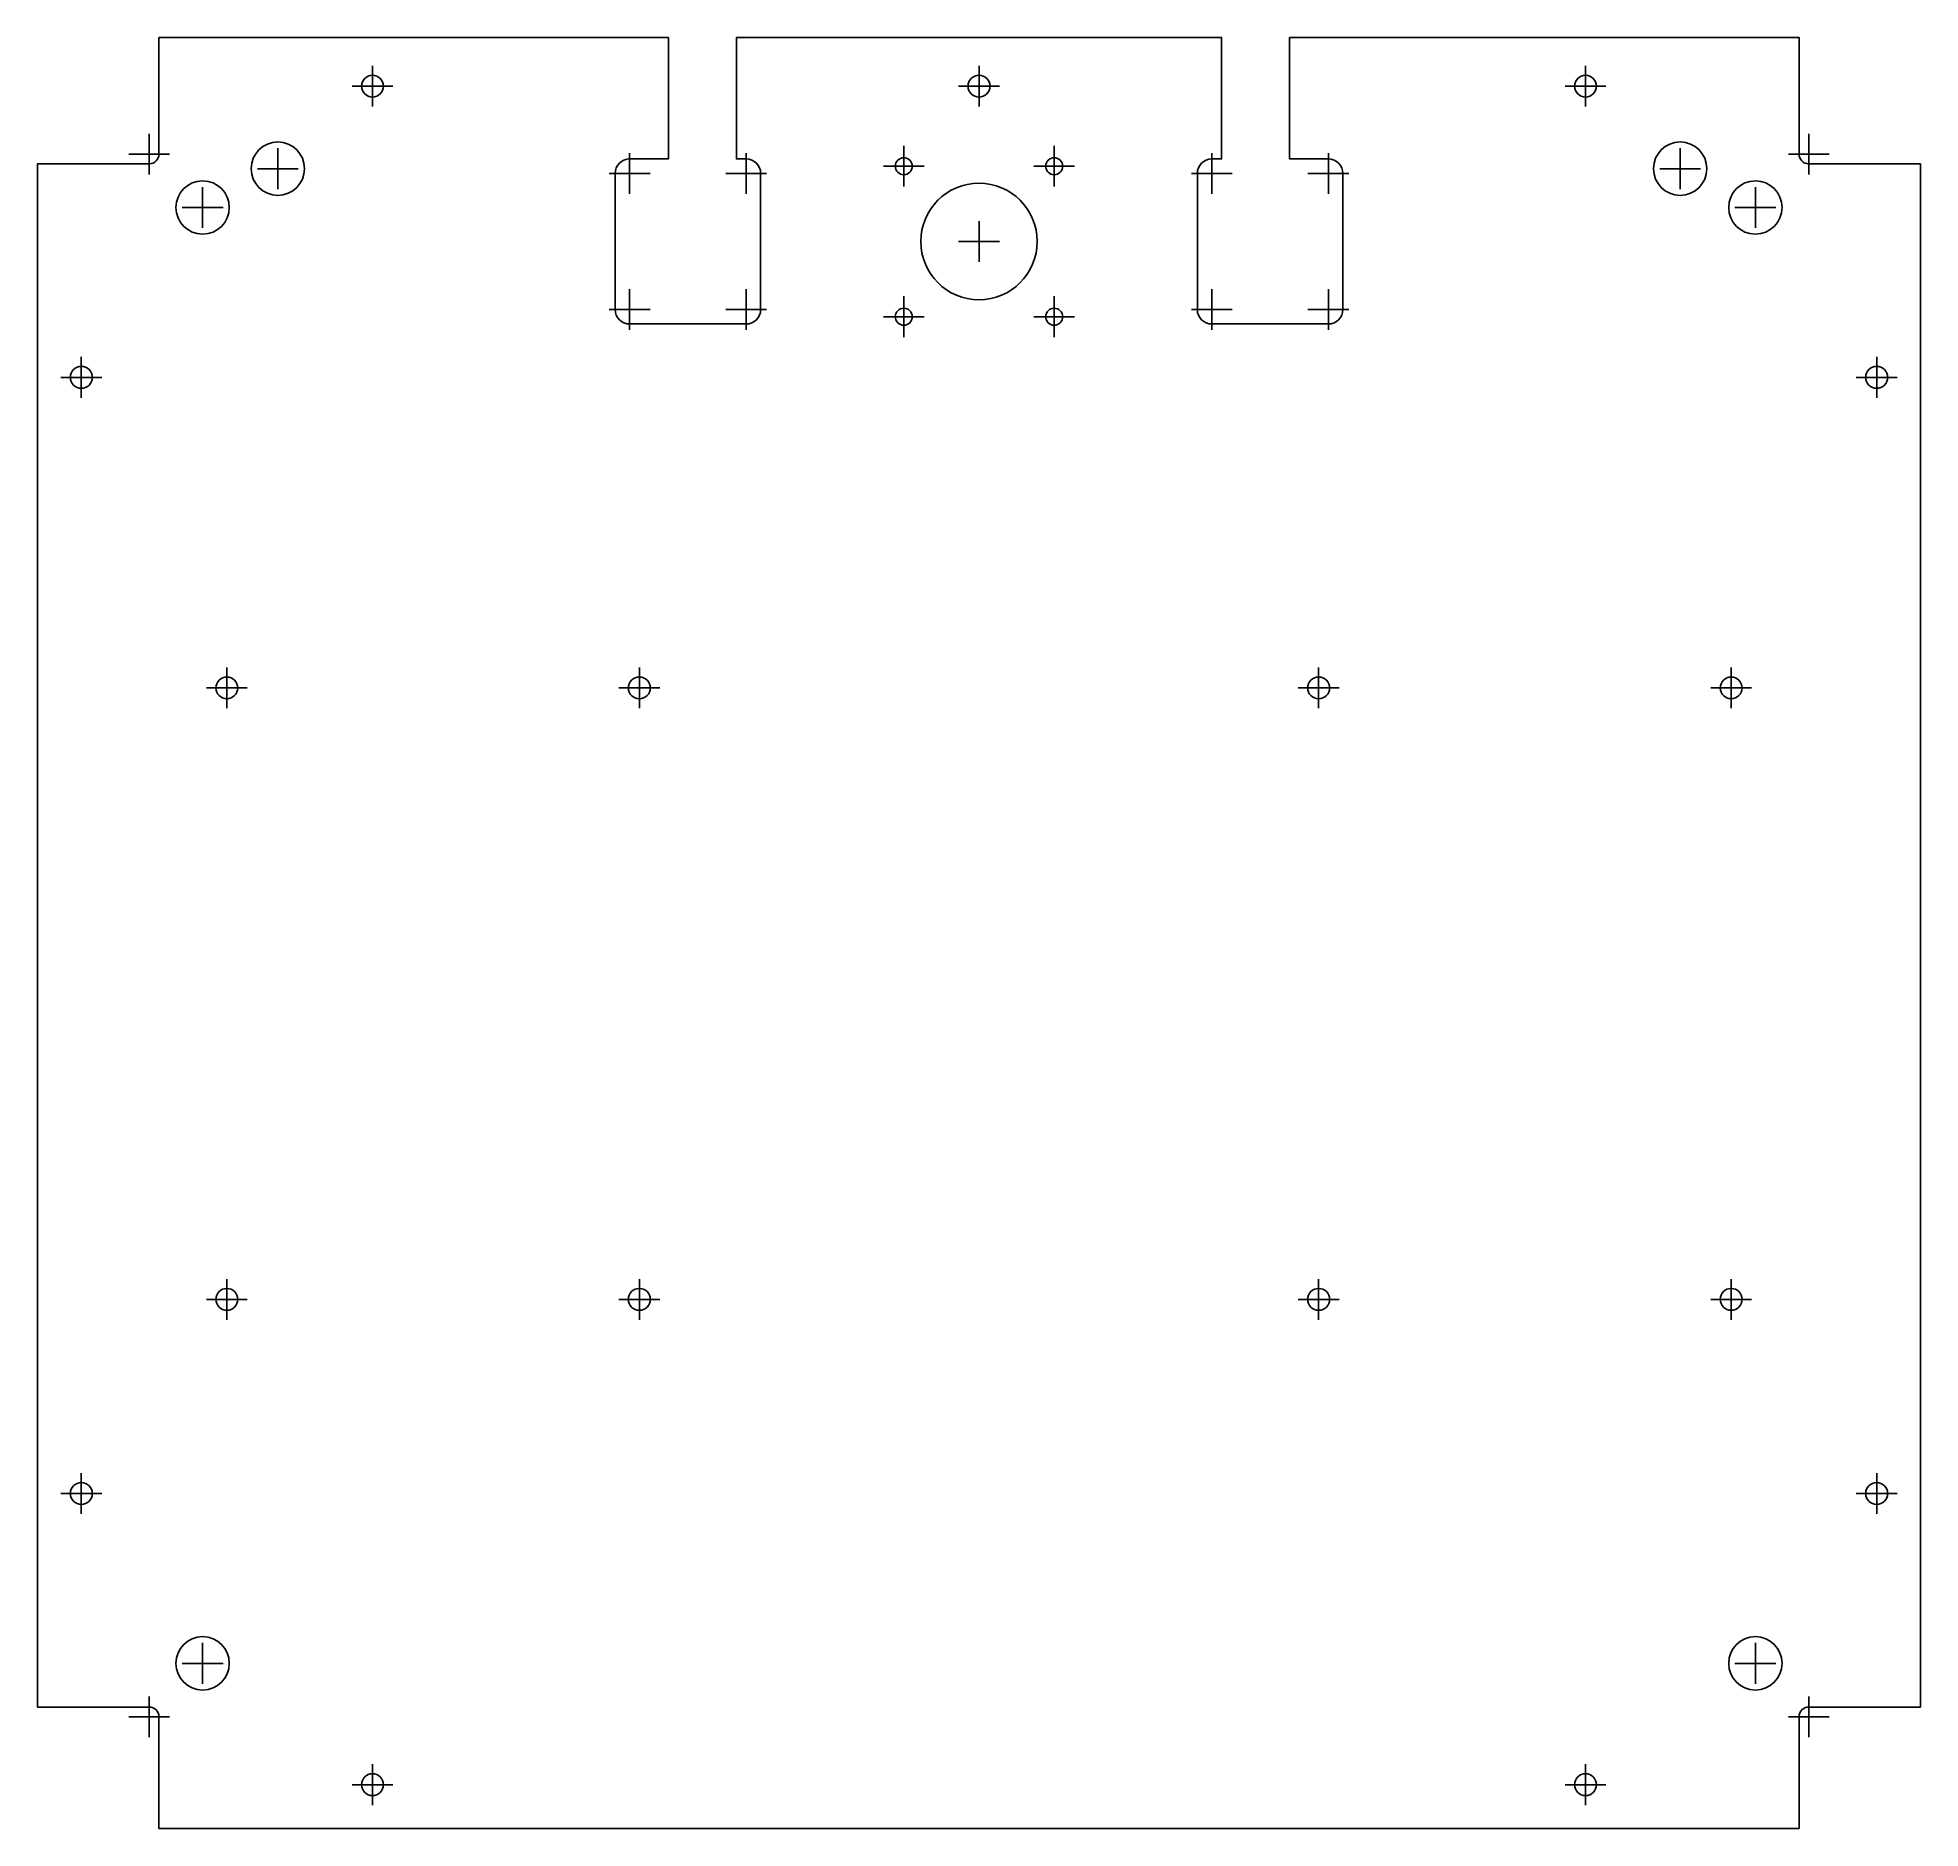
# Model space of a CAD drawing. Extents: x 103 to 491, y -236 to 133.
import ezdxf

# ---------------------------------------------------------------- set-up
doc = ezdxf.new("R2010")
doc.units = 0
doc.layers.get('0').update_dxf_attribs({"linetype": 'CONTINUOUS'})

msp = doc.modelspace()

# ---------------------------------------------------------------- linework, layer by layer
at = {"color": 7}
for points in [[(128, 109.240157), (128, 133.240157), (233, 133.240157), (233, 108.240157), (225, 108.240157)], [(128, 109.240157), (128, 133.240157)], [(128, 133.240157), (233, 133.240157)], [(233, 108.240157), (233, 133.240157)], [(249, 108.240157), (247, 108.240157), (247, 133.240157), (347, 133.240157), (347, 108.240157), (345, 108.240157)], [(247, 133.240157), (347, 133.240157)], [(247, 133.240157), (247, 108.240157)], [(347, 108.240157), (347, 133.240157)], [(369, 108.240157), (361, 108.240157), (361, 133.240157), (466, 133.240157), (466, 109.240157)], [(361, 133.240157), (466, 133.240157)], [(361, 133.240157), (361, 108.240157)], [(466, 109.240157), (466, 133.240157)], [(172, 119.040157), (172, 127.440157)], [(297, 119.040157), (297, 127.440157)], [(422, 119.040157), (422, 127.440157)], [(176.2, 123.240157), (167.8, 123.240157)], [(301.2, 123.240157), (292.8, 123.240157)], [(426.2, 123.240157), (417.8, 123.240157)], [(126, 105.040157), (126, 113.440157)], [(468, 105.040157), (468, 113.440157)], [(130.2, 109.240157), (121.8, 109.240157)], [(152.5, 102.040157), (152.5, 110.440157)], [(225, 101.040157), (225, 109.440157)], [(249, 101.040157), (249, 109.440157)], [(281.5, 102.540157), (281.5, 110.940157)], [(312.5, 102.540157), (312.5, 110.940157)], [(345, 101.040157), (345, 109.440157)], [(369, 101.040157), (369, 109.440157)], [(441.5, 102.040157), (441.5, 110.440157)], [(472.2, 109.240157), (463.8, 109.240157)], [(126, -210.759843), (103, -210.759843), (103, 107.240157), (126, 107.240157)], [(126, -210.759843), (103, -210.759843), (103, 107.240157)], [(103, 107.240157), (126, 107.240157)], [(156.7, 106.240157), (148.3, 106.240157)], [(229.2, 105.240157), (220.8, 105.240157)], [(222, 105.240157), (222, 77.240157)], [(222, 77.240157), (222, 105.240157)], [(225, 108.240157), (233, 108.240157)], [(253.2, 105.240157), (244.8, 105.240157)], [(247, 108.240157), (249, 108.240157)], [(252, 77.240157), (252, 105.240157)], [(252, 105.240157), (252, 77.240157)], [(285.7, 106.740157), (277.3, 106.740157)], [(316.7, 106.740157), (308.3, 106.740157)], [(349.2, 105.240157), (340.8, 105.240157)], [(342, 105.240157), (342, 105.240157), (342, 77.240157), (342, 77.240157)], [(342, 105.240157), (342, 77.240157)], [(347, 108.240157), (345, 108.240157)], [(369, 108.240157), (361, 108.240157)], [(373.2, 105.240157), (364.8, 105.240157)], [(372, 77.240157), (372, 77.240157), (372, 105.240157), (372, 105.240157)], [(372, 77.240157), (372, 105.240157)], [(445.7, 106.240157), (437.3, 106.240157)], [(491, 107.240157), (491, -210.759843), (468, -210.759843)], [(468, 107.240157), (491, 107.240157)], [(491, 107.240157), (468, 107.240157)], [(491, 107.240157), (491, -210.759843)], [(137, 94.040157), (137, 102.440157)], [(457, 94.040157), (457, 102.440157)], [(141.2, 98.240157), (132.8, 98.240157)], [(461.2, 98.240157), (452.8, 98.240157)], [(297, 87.040157), (297, 95.440157)], [(301.2, 91.240157), (292.8, 91.240157)], [(225, 73.040157), (225, 81.440157)], [(249, 73.040157), (249, 81.440157)], [(281.5, 71.540157), (281.5, 79.940157)], [(312.5, 71.540157), (312.5, 79.940157)], [(345, 73.040157), (345, 81.440157)], [(369, 73.040157), (369, 81.440157)], [(229.2, 77.240157), (220.8, 77.240157)], [(225, 74.240157), (249, 74.240157)], [(249, 74.240157), (225, 74.240157)], [(253.2, 77.240157), (244.8, 77.240157)], [(285.7, 75.740157), (277.3, 75.740157)], [(316.7, 75.740157), (308.3, 75.740157)], [(349.2, 77.240157), (340.8, 77.240157)], [(345, 74.240157), (369, 74.240157)], [(345, 74.240157), (369, 74.240157)], [(373.2, 77.240157), (364.8, 77.240157)], [(112, 59.040157), (112, 67.440157)], [(482, 59.040157), (482, 67.440157)], [(116.2, 63.240157), (107.8, 63.240157)], [(486.2, 63.240157), (477.8, 63.240157)], [(142, -4.959843), (142, 3.440157)], [(227, -4.959843), (227, 3.440157)], [(367, -4.959843), (367, 3.440157)], [(452, -4.959843), (452, 3.440157)], [(146.2, -0.759843), (137.8, -0.759843)], [(231.2, -0.759843), (222.8, -0.759843)], [(371.2, -0.759843), (362.8, -0.759843)], [(456.2, -0.759843), (447.8, -0.759843)], [(142, -130.959843), (142, -122.559843)], [(227, -130.959843), (227, -122.559843)], [(367, -130.959843), (367, -122.559843)], [(452, -130.959843), (452, -122.559843)], [(146.2, -126.759843), (137.8, -126.759843)], [(231.2, -126.759843), (222.8, -126.759843)], [(371.2, -126.759843), (362.8, -126.759843)], [(456.2, -126.759843), (447.8, -126.759843)], [(112, -170.959843), (112, -162.559843)], [(482, -170.959843), (482, -162.559843)], [(116.2, -166.759843), (107.8, -166.759843)], [(486.2, -166.759843), (477.8, -166.759843)], [(137, -205.959843), (137, -197.559843)], [(457, -205.959843), (457, -197.559843)], [(141.2, -201.759843), (132.8, -201.759843)], [(461.2, -201.759843), (452.8, -201.759843)], [(126, -216.959843), (126, -208.559843)], [(468, -216.959843), (468, -208.559843)], [(130.2, -212.759843), (121.8, -212.759843)], [(466, -212.759843), (466, -235.759843), (128, -235.759843), (128, -212.759843)], [(128, -235.759843), (128, -212.759843)], [(472.2, -212.759843), (463.8, -212.759843)], [(466, -235.759843), (466, -212.759843)], [(468, -210.759843), (491, -210.759843)], [(172, -230.959843), (172, -222.559843)], [(422, -230.959843), (422, -222.559843)], [(176.2, -226.759843), (167.8, -226.759843)], [(426.2, -226.759843), (417.8, -226.759843)], [(466, -235.759843), (128, -235.759843)]]:
    msp.add_lwpolyline(points, dxfattribs=at)
for points in [[(169.75, 123.240157), (169.75, 124.483157), (170.757, 125.490157), (172, 125.490157)], [(169.75, 123.240157), (169.75, 124.483157), (170.757, 125.490157), (172, 125.490157)], [(172, 125.490157), (173.243, 125.490157), (174.25, 124.483157), (174.25, 123.240157)], [(172, 125.490157), (173.243, 125.490157), (174.25, 124.483157), (174.25, 123.240157)], [(294.75, 123.240157), (294.75, 124.483157), (295.75736, 125.490157), (297, 125.490157)], [(294.75, 123.240157), (294.75, 124.483157), (295.75736, 125.490157), (297, 125.490157)], [(297, 125.490157), (298.24264, 125.490157), (299.25, 124.483157), (299.25, 123.240157)], [(297, 125.490157), (298.24264, 125.490157), (299.25, 124.483157), (299.25, 123.240157)], [(419.75, 123.240157), (419.75, 124.483157), (420.757, 125.490157), (422, 125.490157)], [(419.75, 123.240157), (419.75, 124.483157), (420.757, 125.490157), (422, 125.490157)], [(422, 125.490157), (423.243, 125.490157), (424.25, 124.483157), (424.25, 123.240157)], [(422, 125.490157), (423.243, 125.490157), (424.25, 124.483157), (424.25, 123.240157)], [(172, 120.990157), (170.757, 120.990157), (169.75, 121.997157), (169.75, 123.240157)], [(172, 120.990157), (170.757, 120.990157), (169.75, 121.997157), (169.75, 123.240157)], [(174.25, 123.240157), (174.25, 121.997157), (173.243, 120.990157), (172, 120.990157)], [(174.25, 123.240157), (174.25, 121.997157), (173.243, 120.990157), (172, 120.990157)], [(297, 120.990157), (295.75736, 120.990157), (294.75, 121.997157), (294.75, 123.240157)], [(297, 120.990157), (295.75736, 120.990157), (294.75, 121.997157), (294.75, 123.240157)], [(299.25, 123.240157), (299.25, 121.997157), (298.24264, 120.990157), (297, 120.990157)], [(299.25, 123.240157), (299.25, 121.997157), (298.24264, 120.990157), (297, 120.990157)], [(422, 120.990157), (420.757, 120.990157), (419.75, 121.997157), (419.75, 123.240157)], [(422, 120.990157), (420.757, 120.990157), (419.75, 121.997157), (419.75, 123.240157)], [(424.25, 123.240157), (424.25, 121.997157), (423.243, 120.990157), (422, 120.990157)], [(424.25, 123.240157), (424.25, 121.997157), (423.243, 120.990157), (422, 120.990157)], [(126, 107.240157), (127.105, 107.240157), (128, 108.135157), (128, 109.240157)], [(126, 107.240157), (127.105, 107.240157), (128, 108.135157), (128, 109.240157)], [(147, 106.240157), (147, 109.278157), (149.462, 111.740157), (152.5, 111.740157)], [(147, 106.240157), (147, 109.278157), (149.462, 111.740157), (152.5, 111.740157)], [(152.5, 111.740157), (155.538, 111.740157), (158, 109.278157), (158, 106.240157)], [(152.5, 111.740157), (155.538, 111.740157), (158, 109.278157), (158, 106.240157)], [(436, 106.240157), (436, 109.278157), (438.462, 111.740157), (441.5, 111.740157)], [(436, 106.240157), (436, 109.278157), (438.462, 111.740157), (441.5, 111.740157)], [(441.5, 111.740157), (444.538, 111.740157), (447, 109.278157), (447, 106.240157)], [(441.5, 111.740157), (444.538, 111.740157), (447, 109.278157), (447, 106.240157)], [(466, 109.240157), (466, 108.135157), (466.895, 107.240157), (468, 107.240157)], [(466, 109.240157), (466, 108.135157), (466.895, 107.240157), (468, 107.240157)], [(152.5, 100.740157), (149.462, 100.740157), (147, 103.202157), (147, 106.240157)], [(152.5, 100.740157), (149.462, 100.740157), (147, 103.202157), (147, 106.240157)], [(158, 106.240157), (158, 103.202157), (155.538, 100.740157), (152.5, 100.740157)], [(158, 106.240157), (158, 103.202157), (155.538, 100.740157), (152.5, 100.740157)], [(225, 108.240157), (223.3431, 108.240157), (222, 106.897157), (222, 105.240157)], [(222, 105.240157), (222, 106.897157), (223.3431, 108.240157), (225, 108.240157)], [(252, 105.240157), (252, 106.897157), (250.6569, 108.240157), (249, 108.240157)], [(249, 108.240157), (250.6569, 108.240157), (252, 106.897157), (252, 105.240157)], [(279.75, 106.740157), (279.75, 107.706157), (280.5335, 108.490157), (281.5, 108.490157)], [(279.75, 106.740157), (279.75, 107.706157), (280.5335, 108.490157), (281.5, 108.490157)], [(281.5, 104.990157), (280.5335, 104.990157), (279.75, 105.774157), (279.75, 106.740157)], [(281.5, 104.990157), (280.5335, 104.990157), (279.75, 105.774157), (279.75, 106.740157)], [(281.5, 108.490157), (282.4665, 108.490157), (283.25, 107.706157), (283.25, 106.740157)], [(281.5, 108.490157), (282.4665, 108.490157), (283.25, 107.706157), (283.25, 106.740157)], [(283.25, 106.740157), (283.25, 105.774157), (282.4665, 104.990157), (281.5, 104.990157)], [(283.25, 106.740157), (283.25, 105.774157), (282.4665, 104.990157), (281.5, 104.990157)], [(310.75, 106.740157), (310.75, 107.706157), (311.5335, 108.490157), (312.5, 108.490157)], [(310.75, 106.740157), (310.75, 107.706157), (311.5335, 108.490157), (312.5, 108.490157)], [(312.5, 104.990157), (311.5335, 104.990157), (310.75, 105.774157), (310.75, 106.740157)], [(312.5, 104.990157), (311.5335, 104.990157), (310.75, 105.774157), (310.75, 106.740157)], [(312.5, 108.490157), (313.4665, 108.490157), (314.25, 107.706157), (314.25, 106.740157)], [(312.5, 108.490157), (313.4665, 108.490157), (314.25, 107.706157), (314.25, 106.740157)], [(314.25, 106.740157), (314.25, 105.774157), (313.4665, 104.990157), (312.5, 104.990157)], [(314.25, 106.740157), (314.25, 105.774157), (313.4665, 104.990157), (312.5, 104.990157)], [(345, 108.240157), (343.3431, 108.240157), (342, 106.897157), (342, 105.240157)], [(342, 105.240157), (342, 106.897157), (343.3431, 108.240157), (345, 108.240157)], [(372, 105.240157), (372, 106.897157), (370.6569, 108.240157), (369, 108.240157)], [(369, 108.240157), (370.6569, 108.240157), (372, 106.897157), (372, 105.240157)], [(441.5, 100.740157), (438.462, 100.740157), (436, 103.202157), (436, 106.240157)], [(441.5, 100.740157), (438.462, 100.740157), (436, 103.202157), (436, 106.240157)], [(447, 106.240157), (447, 103.202157), (444.538, 100.740157), (441.5, 100.740157)], [(447, 106.240157), (447, 103.202157), (444.538, 100.740157), (441.5, 100.740157)], [(131.5, 98.240157), (131.5, 101.278157), (133.962, 103.740157), (137, 103.740157)], [(131.5, 98.240157), (131.5, 101.278157), (133.962, 103.740157), (137, 103.740157)], [(137, 103.740157), (140.038, 103.740157), (142.5, 101.278157), (142.5, 98.240157)], [(137, 103.740157), (140.038, 103.740157), (142.5, 101.278157), (142.5, 98.240157)], [(285, 91.240157), (285, 97.867157), (290.37258, 103.240157), (297, 103.240157)], [(285, 91.240157), (285, 97.867157), (290.37258, 103.240157), (297, 103.240157)], [(297, 103.240157), (303.62742, 103.240157), (309, 97.867157), (309, 91.240157)], [(297, 103.240157), (303.62742, 103.240157), (309, 97.867157), (309, 91.240157)], [(451.5, 98.240157), (451.5, 101.278157), (453.962, 103.740157), (457, 103.740157)], [(451.5, 98.240157), (451.5, 101.278157), (453.962, 103.740157), (457, 103.740157)], [(457, 103.740157), (460.038, 103.740157), (462.5, 101.278157), (462.5, 98.240157)], [(457, 103.740157), (460.038, 103.740157), (462.5, 101.278157), (462.5, 98.240157)], [(137, 92.740157), (133.962, 92.740157), (131.5, 95.202157), (131.5, 98.240157)], [(137, 92.740157), (133.962, 92.740157), (131.5, 95.202157), (131.5, 98.240157)], [(142.5, 98.240157), (142.5, 95.202157), (140.038, 92.740157), (137, 92.740157)], [(142.5, 98.240157), (142.5, 95.202157), (140.038, 92.740157), (137, 92.740157)], [(457, 92.740157), (453.962, 92.740157), (451.5, 95.202157), (451.5, 98.240157)], [(457, 92.740157), (453.962, 92.740157), (451.5, 95.202157), (451.5, 98.240157)], [(462.5, 98.240157), (462.5, 95.202157), (460.038, 92.740157), (457, 92.740157)], [(462.5, 98.240157), (462.5, 95.202157), (460.038, 92.740157), (457, 92.740157)], [(297, 79.240157), (290.37258, 79.240157), (285, 84.613157), (285, 91.240157)], [(297, 79.240157), (290.37258, 79.240157), (285, 84.613157), (285, 91.240157)], [(309, 91.240157), (309, 84.613157), (303.62742, 79.240157), (297, 79.240157)], [(309, 91.240157), (309, 84.613157), (303.62742, 79.240157), (297, 79.240157)], [(222, 77.240157), (222, 75.583157), (223.3431, 74.240157), (225, 74.240157)], [(225, 74.240157), (223.3431, 74.240157), (222, 75.583157), (222, 77.240157)], [(249, 74.240157), (250.6569, 74.240157), (252, 75.583157), (252, 77.240157)], [(252, 77.240157), (252, 75.583157), (250.6569, 74.240157), (249, 74.240157)], [(279.75, 75.740157), (279.75, 76.706157), (280.5335, 77.490157), (281.5, 77.490157)], [(279.75, 75.740157), (279.75, 76.706157), (280.5335, 77.490157), (281.5, 77.490157)], [(281.5, 73.990157), (280.5335, 73.990157), (279.75, 74.774157), (279.75, 75.740157)], [(281.5, 73.990157), (280.5335, 73.990157), (279.75, 74.774157), (279.75, 75.740157)], [(281.5, 77.490157), (282.4665, 77.490157), (283.25, 76.706157), (283.25, 75.740157)], [(281.5, 77.490157), (282.4665, 77.490157), (283.25, 76.706157), (283.25, 75.740157)], [(283.25, 75.740157), (283.25, 74.774157), (282.4665, 73.990157), (281.5, 73.990157)], [(283.25, 75.740157), (283.25, 74.774157), (282.4665, 73.990157), (281.5, 73.990157)], [(310.75, 75.740157), (310.75, 76.706157), (311.5335, 77.490157), (312.5, 77.490157)], [(310.75, 75.740157), (310.75, 76.706157), (311.5335, 77.490157), (312.5, 77.490157)], [(312.5, 73.990157), (311.5335, 73.990157), (310.75, 74.774157), (310.75, 75.740157)], [(312.5, 73.990157), (311.5335, 73.990157), (310.75, 74.774157), (310.75, 75.740157)], [(312.5, 77.490157), (313.4665, 77.490157), (314.25, 76.706157), (314.25, 75.740157)], [(312.5, 77.490157), (313.4665, 77.490157), (314.25, 76.706157), (314.25, 75.740157)], [(314.25, 75.740157), (314.25, 74.774157), (313.4665, 73.990157), (312.5, 73.990157)], [(314.25, 75.740157), (314.25, 74.774157), (313.4665, 73.990157), (312.5, 73.990157)], [(342, 77.240157), (342, 75.583157), (343.3431, 74.240157), (345, 74.240157)], [(345, 74.240157), (343.3431, 74.240157), (342, 75.583157), (342, 77.240157)], [(369, 74.240157), (370.6569, 74.240157), (372, 75.583157), (372, 77.240157)], [(372, 77.240157), (372, 75.583157), (370.6569, 74.240157), (369, 74.240157)], [(109.75, 63.240157), (109.75, 64.483157), (110.757, 65.490157), (112, 65.490157)], [(109.75, 63.240157), (109.75, 64.483157), (110.757, 65.490157), (112, 65.490157)], [(112, 60.990157), (110.757, 60.990157), (109.75, 61.997157), (109.75, 63.240157)], [(112, 60.990157), (110.757, 60.990157), (109.75, 61.997157), (109.75, 63.240157)], [(112, 65.490157), (113.243, 65.490157), (114.25, 64.483157), (114.25, 63.240157)], [(112, 65.490157), (113.243, 65.490157), (114.25, 64.483157), (114.25, 63.240157)], [(114.25, 63.240157), (114.25, 61.997157), (113.243, 60.990157), (112, 60.990157)], [(114.25, 63.240157), (114.25, 61.997157), (113.243, 60.990157), (112, 60.990157)], [(479.75, 63.240157), (479.75, 64.483157), (480.757, 65.490157), (482, 65.490157)], [(479.75, 63.240157), (479.75, 64.483157), (480.757, 65.490157), (482, 65.490157)], [(482, 60.990157), (480.757, 60.990157), (479.75, 61.997157), (479.75, 63.240157)], [(482, 60.990157), (480.757, 60.990157), (479.75, 61.997157), (479.75, 63.240157)], [(482, 65.490157), (483.243, 65.490157), (484.25, 64.483157), (484.25, 63.240157)], [(482, 65.490157), (483.243, 65.490157), (484.25, 64.483157), (484.25, 63.240157)], [(484.25, 63.240157), (484.25, 61.997157), (483.243, 60.990157), (482, 60.990157)], [(484.25, 63.240157), (484.25, 61.997157), (483.243, 60.990157), (482, 60.990157)], [(139.75, -0.759843), (139.75, 0.482757), (140.757, 1.490157), (142, 1.490157)], [(139.75, -0.759843), (139.75, 0.482757), (140.757, 1.490157), (142, 1.490157)], [(142, 1.490157), (143.243, 1.490157), (144.25, 0.482757), (144.25, -0.759843)], [(142, 1.490157), (143.243, 1.490157), (144.25, 0.482757), (144.25, -0.759843)], [(224.75, -0.759843), (224.75, 0.482757), (225.7574, 1.490157), (227, 1.490157)], [(224.75, -0.759843), (224.75, 0.482757), (225.7574, 1.490157), (227, 1.490157)], [(227, 1.490157), (228.2426, 1.490157), (229.25, 0.482757), (229.25, -0.759843)], [(227, 1.490157), (228.2426, 1.490157), (229.25, 0.482757), (229.25, -0.759843)], [(364.75, -0.759843), (364.75, 0.482757), (365.7574, 1.490157), (367, 1.490157)], [(364.75, -0.759843), (364.75, 0.482757), (365.7574, 1.490157), (367, 1.490157)], [(367, 1.490157), (368.2426, 1.490157), (369.25, 0.482757), (369.25, -0.759843)], [(367, 1.490157), (368.2426, 1.490157), (369.25, 0.482757), (369.25, -0.759843)], [(449.75, -0.759843), (449.75, 0.482757), (450.757, 1.490157), (452, 1.490157)], [(449.75, -0.759843), (449.75, 0.482757), (450.757, 1.490157), (452, 1.490157)], [(452, 1.490157), (453.243, 1.490157), (454.25, 0.482757), (454.25, -0.759843)], [(452, 1.490157), (453.243, 1.490157), (454.25, 0.482757), (454.25, -0.759843)], [(142, -3.009843), (140.757, -3.009843), (139.75, -2.002443), (139.75, -0.759843)], [(142, -3.009843), (140.757, -3.009843), (139.75, -2.002443), (139.75, -0.759843)], [(144.25, -0.759843), (144.25, -2.002443), (143.243, -3.009843), (142, -3.009843)], [(144.25, -0.759843), (144.25, -2.002443), (143.243, -3.009843), (142, -3.009843)], [(227, -3.009843), (225.7574, -3.009843), (224.75, -2.002443), (224.75, -0.759843)], [(227, -3.009843), (225.7574, -3.009843), (224.75, -2.002443), (224.75, -0.759843)], [(229.25, -0.759843), (229.25, -2.002443), (228.2426, -3.009843), (227, -3.009843)], [(229.25, -0.759843), (229.25, -2.002443), (228.2426, -3.009843), (227, -3.009843)], [(367, -3.009843), (365.7574, -3.009843), (364.75, -2.002443), (364.75, -0.759843)], [(367, -3.009843), (365.7574, -3.009843), (364.75, -2.002443), (364.75, -0.759843)], [(369.25, -0.759843), (369.25, -2.002443), (368.2426, -3.009843), (367, -3.009843)], [(369.25, -0.759843), (369.25, -2.002443), (368.2426, -3.009843), (367, -3.009843)], [(452, -3.009843), (450.757, -3.009843), (449.75, -2.002443), (449.75, -0.759843)], [(452, -3.009843), (450.757, -3.009843), (449.75, -2.002443), (449.75, -0.759843)], [(454.25, -0.759843), (454.25, -2.002443), (453.243, -3.009843), (452, -3.009843)], [(454.25, -0.759843), (454.25, -2.002443), (453.243, -3.009843), (452, -3.009843)], [(139.75, -126.759843), (139.75, -125.517243), (140.757, -124.509843), (142, -124.509843)], [(139.75, -126.759843), (139.75, -125.517243), (140.757, -124.509843), (142, -124.509843)], [(142, -129.009843), (140.757, -129.009843), (139.75, -128.002443), (139.75, -126.759843)], [(142, -129.009843), (140.757, -129.009843), (139.75, -128.002443), (139.75, -126.759843)], [(142, -124.509843), (143.243, -124.509843), (144.25, -125.517243), (144.25, -126.759843)], [(142, -124.509843), (143.243, -124.509843), (144.25, -125.517243), (144.25, -126.759843)], [(144.25, -126.759843), (144.25, -128.002443), (143.243, -129.009843), (142, -129.009843)], [(144.25, -126.759843), (144.25, -128.002443), (143.243, -129.009843), (142, -129.009843)], [(224.75, -126.759843), (224.75, -125.517243), (225.7574, -124.509843), (227, -124.509843)], [(224.75, -126.759843), (224.75, -125.517243), (225.7574, -124.509843), (227, -124.509843)], [(227, -129.009843), (225.7574, -129.009843), (224.75, -128.002443), (224.75, -126.759843)], [(227, -129.009843), (225.7574, -129.009843), (224.75, -128.002443), (224.75, -126.759843)], [(227, -124.509843), (228.2426, -124.509843), (229.25, -125.517243), (229.25, -126.759843)], [(227, -124.509843), (228.2426, -124.509843), (229.25, -125.517243), (229.25, -126.759843)], [(229.25, -126.759843), (229.25, -128.002443), (228.2426, -129.009843), (227, -129.009843)], [(229.25, -126.759843), (229.25, -128.002443), (228.2426, -129.009843), (227, -129.009843)], [(364.75, -126.759843), (364.75, -125.517243), (365.7574, -124.509843), (367, -124.509843)], [(364.75, -126.759843), (364.75, -125.517243), (365.7574, -124.509843), (367, -124.509843)], [(367, -129.009843), (365.7574, -129.009843), (364.75, -128.002443), (364.75, -126.759843)], [(367, -129.009843), (365.7574, -129.009843), (364.75, -128.002443), (364.75, -126.759843)], [(367, -124.509843), (368.2426, -124.509843), (369.25, -125.517243), (369.25, -126.759843)], [(367, -124.509843), (368.2426, -124.509843), (369.25, -125.517243), (369.25, -126.759843)], [(369.25, -126.759843), (369.25, -128.002443), (368.2426, -129.009843), (367, -129.009843)], [(369.25, -126.759843), (369.25, -128.002443), (368.2426, -129.009843), (367, -129.009843)], [(449.75, -126.759843), (449.75, -125.517243), (450.757, -124.509843), (452, -124.509843)], [(449.75, -126.759843), (449.75, -125.517243), (450.757, -124.509843), (452, -124.509843)], [(452, -129.009843), (450.757, -129.009843), (449.75, -128.002443), (449.75, -126.759843)], [(452, -129.009843), (450.757, -129.009843), (449.75, -128.002443), (449.75, -126.759843)], [(452, -124.509843), (453.243, -124.509843), (454.25, -125.517243), (454.25, -126.759843)], [(452, -124.509843), (453.243, -124.509843), (454.25, -125.517243), (454.25, -126.759843)], [(454.25, -126.759843), (454.25, -128.002443), (453.243, -129.009843), (452, -129.009843)], [(454.25, -126.759843), (454.25, -128.002443), (453.243, -129.009843), (452, -129.009843)], [(109.75, -166.759843), (109.75, -165.516843), (110.757, -164.509843), (112, -164.509843)], [(109.75, -166.759843), (109.75, -165.516843), (110.757, -164.509843), (112, -164.509843)], [(112, -169.009843), (110.757, -169.009843), (109.75, -168.002843), (109.75, -166.759843)], [(112, -169.009843), (110.757, -169.009843), (109.75, -168.002843), (109.75, -166.759843)], [(112, -164.509843), (113.243, -164.509843), (114.25, -165.516843), (114.25, -166.759843)], [(112, -164.509843), (113.243, -164.509843), (114.25, -165.516843), (114.25, -166.759843)], [(114.25, -166.759843), (114.25, -168.002843), (113.243, -169.009843), (112, -169.009843)], [(114.25, -166.759843), (114.25, -168.002843), (113.243, -169.009843), (112, -169.009843)], [(479.75, -166.759843), (479.75, -165.516843), (480.757, -164.509843), (482, -164.509843)], [(479.75, -166.759843), (479.75, -165.516843), (480.757, -164.509843), (482, -164.509843)], [(482, -169.009843), (480.757, -169.009843), (479.75, -168.002843), (479.75, -166.759843)], [(482, -169.009843), (480.757, -169.009843), (479.75, -168.002843), (479.75, -166.759843)], [(482, -164.509843), (483.243, -164.509843), (484.25, -165.516843), (484.25, -166.759843)], [(482, -164.509843), (483.243, -164.509843), (484.25, -165.516843), (484.25, -166.759843)], [(484.25, -166.759843), (484.25, -168.002843), (483.243, -169.009843), (482, -169.009843)], [(484.25, -166.759843), (484.25, -168.002843), (483.243, -169.009843), (482, -169.009843)], [(131.5, -201.759843), (131.5, -198.721843), (133.962, -196.259843), (137, -196.259843)], [(131.5, -201.759843), (131.5, -198.721843), (133.962, -196.259843), (137, -196.259843)], [(137, -196.259843), (140.038, -196.259843), (142.5, -198.721843), (142.5, -201.759843)], [(137, -196.259843), (140.038, -196.259843), (142.5, -198.721843), (142.5, -201.759843)], [(451.5, -201.759843), (451.5, -198.721843), (453.962, -196.259843), (457, -196.259843)], [(451.5, -201.759843), (451.5, -198.721843), (453.962, -196.259843), (457, -196.259843)], [(457, -196.259843), (460.038, -196.259843), (462.5, -198.721843), (462.5, -201.759843)], [(457, -196.259843), (460.038, -196.259843), (462.5, -198.721843), (462.5, -201.759843)], [(137, -207.259843), (133.962, -207.259843), (131.5, -204.797843), (131.5, -201.759843)], [(137, -207.259843), (133.962, -207.259843), (131.5, -204.797843), (131.5, -201.759843)], [(142.5, -201.759843), (142.5, -204.797843), (140.038, -207.259843), (137, -207.259843)], [(142.5, -201.759843), (142.5, -204.797843), (140.038, -207.259843), (137, -207.259843)], [(457, -207.259843), (453.962, -207.259843), (451.5, -204.797843), (451.5, -201.759843)], [(457, -207.259843), (453.962, -207.259843), (451.5, -204.797843), (451.5, -201.759843)], [(462.5, -201.759843), (462.5, -204.797843), (460.038, -207.259843), (457, -207.259843)], [(462.5, -201.759843), (462.5, -204.797843), (460.038, -207.259843), (457, -207.259843)], [(128, -212.759843), (128, -211.654843), (127.105, -210.759843), (126, -210.759843)], [(128, -212.759843), (128, -211.654843), (127.105, -210.759843), (126, -210.759843)], [(468, -210.759843), (466.895, -210.759843), (466, -211.654843), (466, -212.759843)], [(468, -210.759843), (466.895, -210.759843), (466, -211.654843), (466, -212.759843)], [(169.75, -226.759843), (169.75, -225.516843), (170.757, -224.509843), (172, -224.509843)], [(169.75, -226.759843), (169.75, -225.516843), (170.757, -224.509843), (172, -224.509843)], [(172, -224.509843), (173.243, -224.509843), (174.25, -225.516843), (174.25, -226.759843)], [(172, -224.509843), (173.243, -224.509843), (174.25, -225.516843), (174.25, -226.759843)], [(419.75, -226.759843), (419.75, -225.516843), (420.757, -224.509843), (422, -224.509843)], [(419.75, -226.759843), (419.75, -225.516843), (420.757, -224.509843), (422, -224.509843)], [(422, -224.509843), (423.243, -224.509843), (424.25, -225.516843), (424.25, -226.759843)], [(422, -224.509843), (423.243, -224.509843), (424.25, -225.516843), (424.25, -226.759843)], [(172, -229.009843), (170.757, -229.009843), (169.75, -228.002843), (169.75, -226.759843)], [(172, -229.009843), (170.757, -229.009843), (169.75, -228.002843), (169.75, -226.759843)], [(174.25, -226.759843), (174.25, -228.002843), (173.243, -229.009843), (172, -229.009843)], [(174.25, -226.759843), (174.25, -228.002843), (173.243, -229.009843), (172, -229.009843)], [(422, -229.009843), (420.757, -229.009843), (419.75, -228.002843), (419.75, -226.759843)], [(422, -229.009843), (420.757, -229.009843), (419.75, -228.002843), (419.75, -226.759843)], [(424.25, -226.759843), (424.25, -228.002843), (423.243, -229.009843), (422, -229.009843)], [(424.25, -226.759843), (424.25, -228.002843), (423.243, -229.009843), (422, -229.009843)]]:
    msp.add_open_spline(points, degree=3, dxfattribs=at)

doc.saveas('drawing.dxf')
